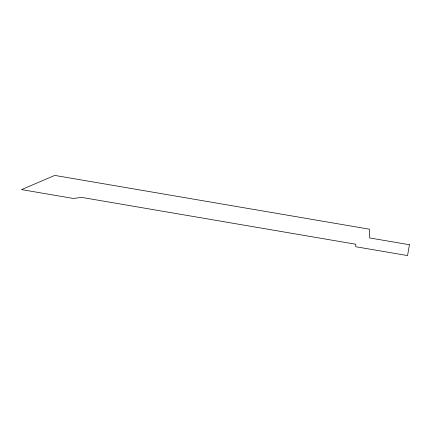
<?xml version="1.0" encoding="UTF-8"?>
<svg xmlns="http://www.w3.org/2000/svg" width="431" height="431" viewBox="0 0 431 431"><rect width="100%" height="100%" fill="white"/><g stroke="black" fill="none" stroke-linecap="round" stroke-linejoin="round"><path stroke-width="0.65" d="M409.45 244.738L407.554 255.588L355.79 246.737L355.747 244.248L81.658 197.393L73.313 198.449L21.55 189.602L54.759 175.412L369.437 229.206L369.593 237.923L409.45 244.738"/></g></svg>
